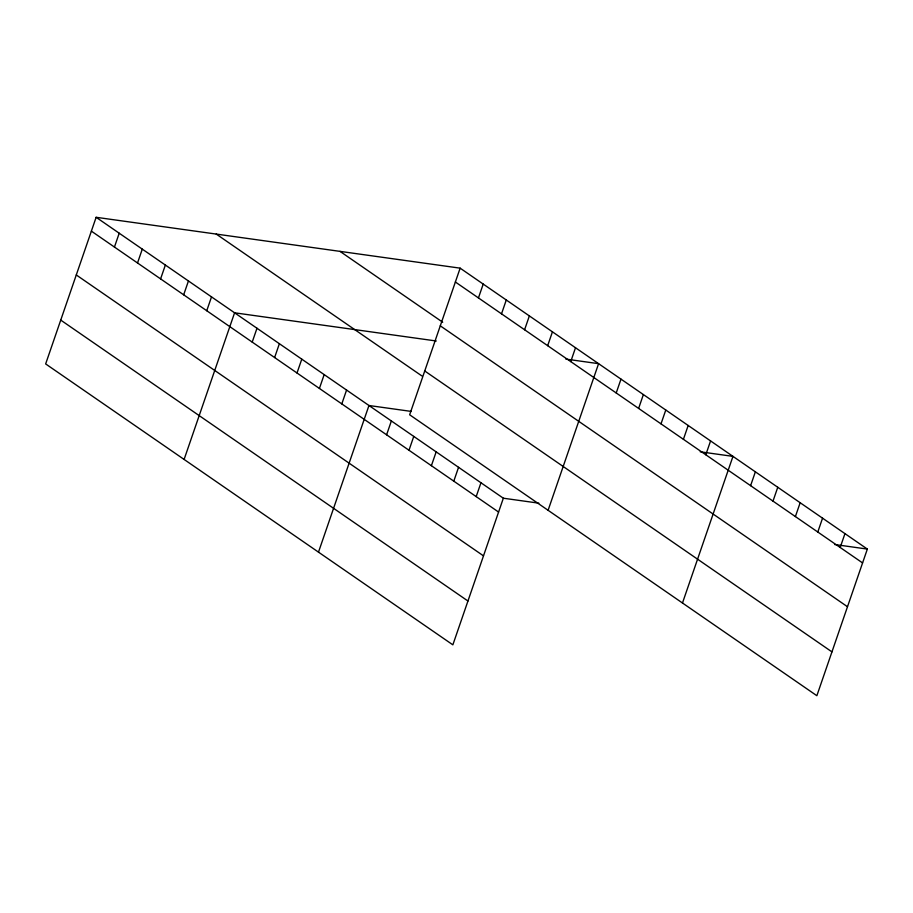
<?xml version="1.0" encoding="UTF-8"?>
<svg xmlns="http://www.w3.org/2000/svg" width="913" height="913" viewBox="0 0 913 913"><rect width="100%" height="100%" fill="white"/><g stroke="black" fill="none" stroke-linecap="round" stroke-linejoin="round"><path stroke-width="1.37" d="M96.139 217.294L45.65 363.922L452.859 644.84L503.348 498.213L96.139 217.294L460.141 268.16L867.35 549.078L816.861 695.706L409.652 414.787L460.141 268.16M114.445 247.058L119.215 233.214M137.521 262.978L142.291 249.135M160.597 278.887L165.367 265.055M183.673 294.808L188.443 280.976M206.749 310.728L211.519 296.885M184.106 459.433L234.584 312.805L436.277 340.994M252.216 342.101L256.987 328.258M274.619 357.542L279.378 343.71M297.01 372.995L301.781 359.163M319.413 388.447L324.172 374.615M341.804 403.9L346.575 390.056M318.489 552.137L368.966 405.509L411.284 411.421M386.598 434.805L391.369 420.961M409.001 450.246L413.76 436.414M478.446 297.923L483.217 284.08M431.393 465.698L436.163 451.867M501.522 313.844L506.281 300M453.795 481.151L458.554 467.308M524.598 329.764L529.357 315.921M476.187 496.604L480.957 482.76M547.674 345.673L552.433 331.841M570.751 361.594L575.51 347.762M548.097 510.299L598.586 363.671L565.832 359.094M616.218 392.967L620.988 379.123M638.621 408.419L643.38 394.576M661.012 423.86L665.782 410.028M683.415 439.313L688.174 425.481M705.806 454.765L710.576 440.922M682.479 603.002L732.968 456.374L700.214 451.798M750.6 485.67L755.371 471.827M773.003 501.111L777.762 487.28M795.394 516.564L800.165 502.732M817.797 532.017L822.556 518.173M840.188 547.469L844.959 533.626M503.348 498.213L538.841 503.166M834.585 544.502L867.35 549.078M455.37 282.003L862.58 562.922M340.013 251.383L442.702 322.221M440.283 325.827L847.492 606.734M424.739 370.975L831.948 651.882M216.255 234.082L421.897 375.951M91.368 231.137L498.589 512.056M76.281 274.95L483.502 555.869M60.737 320.098L467.947 601.016"/></g></svg>
